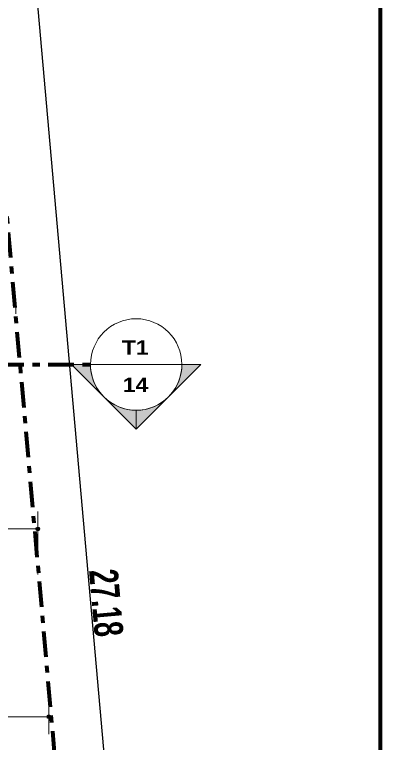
# Model space of a CAD drawing. Header units: metres. Extents: x -144 to 1000, y -717 to 29.
# Drawn here: x 944.07 to 949.15, y -559.86 to -549.75 of the extents above; entities that cross this region are included whole.
import ezdxf

# ---------------------------------------------------------------- set-up
doc = ezdxf.new("R2010")
doc.units = ezdxf.units.M
doc.linetypes.add('Basculante', pattern=[0.11625, 0.075, -0.04125])
doc.linetypes.add('Dash Dot 3_16_', pattern=[0.595313, 0.357187, -0.119063, 0, -0.119063])
doc.layers.get('0').update_dxf_attribs({"color": 1})
doc.layers.get('Defpoints').update_dxf_attribs({"color": 1})
for name, color, linetype, lineweight in [('A-ANNO-DIMS', 1, 'Continuous', 9), ('A-DETL', 1, 'Continuous', 9), ('A-DETL-WIDE', 1, 'Continuous', 100), ('G-ANNO-SYMB', 1, 'Continuous', 9)]:
    doc.layers.add(name, color=color, linetype=linetype, lineweight=lineweight)
doc.styles.add('Arial Black', font='', dxfattribs={"height": 0.15})
doc.styles.add('Britannic Bold_B_1', font='', dxfattribs={"width": 0.7, "height": 0.4})
doc.styles.get('Arial Black').set_extended_font_data('Arial Black')
doc.styles.get('Britannic Bold_B_1').set_extended_font_data('Britannic Bold', bold=True)
doc.dimstyles.new('LINDEROS', dxfattribs={"dimscale": 0.3048, "dimtxt": 0.406749, "dimasz": 0.393701, "dimexe": 0.328084, "dimexo": 0.0625, "dimgap": 0.032808, "dimtad": 1, "dimrnd": 0.01, "dimzin": 0, "dimdsep": 46, "dimtxsty": 'Britannic Bold_B_1', "dimblk1": 'DOTSMALL', "dimblk2": 'DOTSMALL', "dimsah": 1, "dimcen": 0.09, "dimazin": 0, "dimtfac": 1, "dimtdec": 4, "dimtix": 1, "dimtmove": 0, "dimatfit": 3, "dimfxl": 1.64042, "dimfxlon": 1, "dimtvp": 1, "dimtolj": 1, "dimtzin": 0, "dimarcsym": 2})

# ---------------------------------------------------------------- blocks, each defined once
blk = doc.blocks.new('A$C4d52d4f2')
at = {"layer": 'A-DETL-WIDE'}
blk.add_line((-0.51513, -0.58802), (-0.51513, -0.00202), dxfattribs=at)
blk = doc.blocks.new('Sección - Section Head - Filled-232501-Techo')
at = {"layer": 'G-ANNO-SYMB'}
h = blk.add_hatch(color=256, dxfattribs=at)
edge = h.paths.add_edge_path()
edge.add_line((-0.01084, 0.00449), (-0.00635, 0.00898))
edge.add_line((-0.00635, 0.00898), (-0.00635, 0.00635))
edge.add_arc((-0.00635, 0), 0.00635, 90, 135)
h = blk.add_hatch(color=256, dxfattribs=at)
edge = h.paths.add_edge_path()
edge.add_arc((-0.00635, 0), 0.00635, 45, 90)
edge.add_line((-0.00635, 0.00635), (-0.00635, 0.00898))
edge.add_line((-0.00635, 0.00898), (-0.00186, 0.00449))
h = blk.add_hatch(color=256, dxfattribs=at)
edge = h.paths.add_edge_path()
edge.add_arc((-0.00635, 0), 0.00636, 137.9216, 180)
edge.add_line((-0.01271, 0), (-0.01533, 0))
edge.add_line((-0.01533, 0), (-0.01107, 0.00426))
h = blk.add_hatch(color=256, dxfattribs=at)
edge = h.paths.add_edge_path()
edge.add_line((-0.00163, 0.00426), (0.00263, 0))
edge.add_line((0.00263, 0), (0.00001, 0))
edge.add_arc((-0.00635, 0), 0.00636, 0, 42.0784)
at = {"layer": 'G-ANNO-SYMB', "lineweight": 18}
for p, q in [((-0.00635, 0.00898), (-0.01533, 0)), ((-0.00635, 0.00898), (-0.01084, 0.00449)), ((-0.00635, 0.00898), (0.00263, 0)), ((-0.00635, 0.00635), (-0.00635, 0.00898)), ((-0.00186, 0.00449), (-0.00635, 0.00898)), ((-0.00635, 0.00898), (-0.00635, 0.00635)), ((-0.01107, 0.00426), (-0.01533, 0)), ((0.00263, 0), (-0.00163, 0.00426)), ((-0.01533, 0), (-0.01271, 0)), ((0.00001, 0), (0.00263, 0)), ((-0.0127, 0), (-0.01533, 0)), ((0, 0), (0.00263, 0))]:
    blk.add_line(p, q, dxfattribs=at)
for radius, start, end in [(0.00635, 360, 180), (0.00635, 90, 135), (0.00635, 45, 90), (0.00636, 137.9216, 180), (0.00636, 0, 42.0784), (0.00635, 180, 360)]:
    blk.add_arc((-0.00635, 0), radius, start, end, dxfattribs=at)
blk = doc.blocks.new('_DotSmall')
at = {"color": 0, "linetype": 'ByBlock', "const_width": 0.5}
blk.add_lwpolyline([(-0.0625, 0, 1), (0.0625, 0, 1)], format="xyb", close=True, dxfattribs=at)
blk = doc.blocks.new('*D524')
at = {"layer": 'A-ANNO-DIMS', "color": 0, "lineweight": -2, "transparency": 16777216}
for p, q in [((946.511, -487.523), (947.09, -487.472)), ((946.99, -487.481), (949.39, -514.555)), ((948.911, -514.597), (949.49, -514.546))]:
    blk.add_line(p, q, dxfattribs=at)
at = {"layer": 'Defpoints', "color": 0, "transparency": 16777216}
for p in [(946.492, -487.525), (949.39, -514.555), (948.892, -514.599)]:
    blk.add_point(p, dxfattribs=at)
at = {"layer": 'A-ANNO-DIMS', "color": 0, "lineweight": -2, "transparency": 16777216, "xscale": 0.12, "yscale": 0.12, "zscale": 0.12}
for p, rotation in [((946.99, -487.481), 95.06666666666777), ((949.39, -514.555), 275.0666666666677)]:
    blk.add_blockref('_DotSmall', p, dxfattribs=dict(at, rotation=rotation))
at = {"layer": 'A-ANNO-DIMS', "color": 0, "transparency": 16777216, "insert": (948.406, -500.999), "char_height": 0.4, "width": 1.40028, "attachment_point": 5, "rotation": 275.0667, "style": 'Britannic Bold_B_1'}
blk.add_mtext('\\A1;27.18', dxfattribs=at)
blk = doc.blocks.new('K')
at = {"layer": 'A-DETL', "color": 7, "linetype": 'Dash Dot 3_16_', "lineweight": 70}
blk.add_line((946.308, -487.541), (948.709, -514.615), dxfattribs=at)
at = {"layer": 'A-DETL', "color": 253, "true_color": 0xb6b6b6}
for p, q in [((947.15, -496.887), (947.15, -496.987)), ((947.458, -500.507), (947.458, -500.607))]:
    blk.add_line(p, q, dxfattribs=at)
at = {"layer": 'G-ANNO-SYMB', "linetype": 'Dash Dot 3_16_', "lineweight": 70}
blk.add_line((939.259, -497.691), (948.189, -497.691), dxfattribs=at)
at = {"layer": 'G-ANNO-SYMB', "lineweight": 18}
blk.add_line((948.189, -497.691), (949.459, -497.691), dxfattribs=at)
at = {"layer": 'G-ANNO-SYMB', "lineweight": 18, "xscale": 99.99999999999993, "yscale": 99.99999999999993, "zscale": 99.99999999999993, "rotation": 180}
blk.add_blockref('Sección - Section Head - Filled-232501-Techo', (948.189, -497.691), dxfattribs=at)
at = {"layer": 'G-ANNO-SYMB', "char_height": 0.2, "attachment_point": 1, "style": 'Arial Black'}
for s, insert, width in [('T1', (948.625, -497.355), 0.48101), ('14', (948.637, -497.874), 0.46498)]:
    blk.add_mtext(s, dxfattribs=dict(at, insert=insert, width=width))
at = {"layer": 'A-ANNO-DIMS', "color": 5, "true_color": 0x0000ff}
dim = blk.add_linear_dim(base=(949.39, -514.555), p1=(946.492, -487.525), p2=(948.892, -514.599), angle=275.0667, dimstyle='LINDEROS', override={"dimpost": '<>', "dimfxl": 27.18}, dxfattribs=at)
dim.commit()
dim.dimension.update_dxf_attribs({"geometry": '*D524', "text_midpoint": (948.406, -500.999)})

msp = doc.modelspace()

# ---------------------------------------------------------------- block references
at = {"xscale": 99.43160273753426, "yscale": 99.43160273753426, "zscale": 99.43160273753426}
msp.add_blockref('A$C4d52d4f2', (1000.371, -530.45), dxfattribs=at)

# ---------------------------------------------------------------- next in the draw order: block references
at = {"color": 3}
msp.add_blockref('K', (-3.066, -56.913), dxfattribs=at)

# ---------------------------------------------------------------- next in the draw order: hatches: boundary and pattern name
at = {"layer": 'A-ANNO-DIMS', "lineweight": 25, "true_color": 0x0000ff}
h = msp.add_hatch(color=5, dxfattribs=at)
edge = h.paths.add_edge_path()
edge.add_arc((944.391, -556.886), 0.025, 0, 360)
h = msp.add_hatch(color=5, dxfattribs=at)
edge = h.paths.add_edge_path()
edge.add_arc((944.545, -559.493), 0.025, 0, 360)

# ---------------------------------------------------------------- next in the draw order: linework, layer by layer
at = {"layer": 'A-ANNO-DIMS', "color": 5, "true_color": 0x0000ff}
for p, q in [((944.391, -556.886), (944.391, -556.646)), ((942.447, -556.886), (944.391, -556.886)), ((944.391, -556.886), (944.391, -557.126)), ((944.545, -559.493), (944.545, -559.253)), ((942.247, -559.493), (944.545, -559.493)), ((944.545, -559.493), (944.545, -559.733))]:
    msp.add_line(p, q, dxfattribs=at)
at = {"layer": 'A-ANNO-DIMS', "color": 5, "lineweight": 25, "true_color": 0x0000ff}
for centre in [(944.391, -556.886), (944.545, -559.493)]:
    msp.add_circle(centre, 0.025, dxfattribs=at)
at = {"layer": 'A-DETL', "color": 7, "linetype": 'Basculante', "lineweight": 35}
msp.add_line((944.545, -559.149), (944.545, -559.209), dxfattribs=at)

doc.saveas('drawing.dxf')
